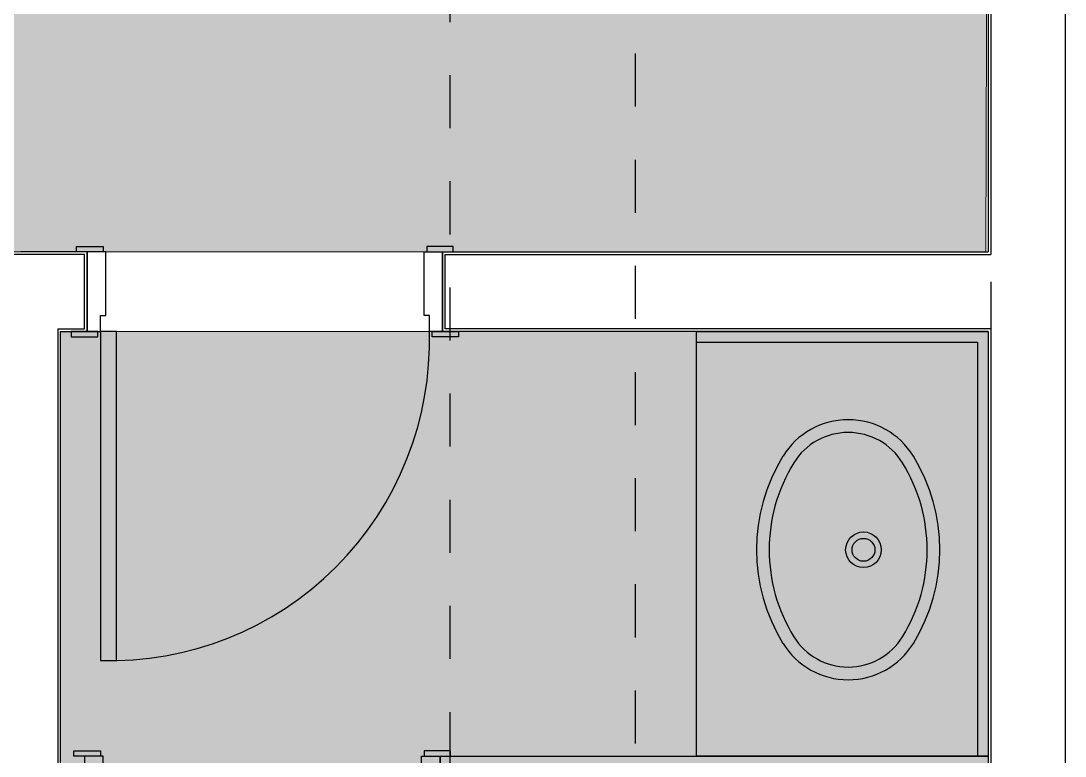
# Model space of a CAD drawing. Header units: metres. Extents: x -154 to 570, y -18 to 184.
# Drawn here: x -6.838 to -4.87, y 5.136 to 6.521 of the extents above; entities that cross this region are included whole.
import ezdxf
from ezdxf.xclip import XClip

# ---------------------------------------------------------------- set-up
doc = ezdxf.new("R2010")
doc.units = ezdxf.units.M
doc.header["$XCLIPFRAME"] = 0
for name, pattern in [('PUC TORRE B$0$DASHEDX2', [1.5, 1, -0.5]), ('PUC$0$DASHEDX2', [1.5, 1, -0.5]), ('PUC$0$HIDDEN2', [0.1875, 0.125, -0.0625])]:
    doc.linetypes.add(name, pattern=pattern)
for name, color, linetype in [('ARQ-AUX', 7, 'Continuous'), ('PUC TORRE B$0$1', 232, 'PUC TORRE B$0$DASHEDX2'), ('PUC$0$ARQ-ALV ACAB', 4, 'Continuous'), ('PUC$0$ARQ-ALV OSSO', 5, 'Continuous'), ('PUC$0$ARQ-CAX @ 1', 1, 'Continuous'), ('PUC$0$ARQ-DRYWALL', 7, 'Continuous'), ('PUC$0$ARQ-HID', 7, 'Continuous'), ('PUC$0$ARQ-PRJ', 7, 'PUC$0$DASHEDX2')]:
    doc.layers.add(name, color=color, linetype=linetype)
doc.layers.add('PUC$0$ARQ-FORRO', color=9, linetype='Continuous', lineweight=5)

# ---------------------------------------------------------------- blocks, each defined once
blk = doc.blocks.new('*U1677')
blk.add_lwpolyline([(0.4, -0.55), (-0.4, -0.55), (-0.4, 0), (0.4, 0)], close=True)
at = {"ltscale": 0.005}
for radius in [0.0336, 0.0216]:
    blk.add_circle((0.0113, -0.2351), radius, dxfattribs=at)
at = {"linetype": 'PUC$0$HIDDEN2', "ltscale": 100}
for centre, radius, start, end in [((0.0113, -0.4273), 0.3363, 58.3318, 121.6682), ((-0.0896, -0.2637), 0.1441, 121.6682, 180), ((0.1121, -0.2637), 0.1441, 0, 58.3318), ((-0.0896, -0.2641), 0.1441, 180, 238.3318), ((0.0113, -0.1006), 0.3363, 238.3318, 301.6682)]:
    blk.add_arc(centre, radius, start, end, dxfattribs=at)
at = {"ltscale": 0.005}
for centre, radius, start, end in [((0.0113, -0.4273), 0.3123, 58.3318, 121.6682), ((-0.0896, -0.2637), 0.1201, 121.6682, 180)]:
    blk.add_arc(centre, radius, start, end, dxfattribs=at)
at = {"linetype": 'Continuous'}
for centre, radius, start, end in [((0.1121, -0.2637), 0.1201, 0, 58.3318), ((0.1121, -0.2641), 0.1201, 301.6682, 0), ((0.0113, -0.1006), 0.3123, 238.3318, 301.6682)]:
    blk.add_arc(centre, radius, start, end, dxfattribs=at)
for centre, radius, start, end in [((-0.0896, -0.2641), 0.1201, 180, 238.3318), ((0.1121, -0.2641), 0.1441, 301.6682, 0)]:
    blk.add_arc(centre, radius, start, end)
blk = doc.blocks.new('*U1673')
for points in [[(-0.045, 0.01), (0.005, 0.01), (0.005, 0), (-0.045, 0)], [(0.665, 0.01), (0.615, 0.01), (0.615, 0), (0.665, 0)], [(-0.055, -0.16), (-0.005, -0.16), (-0.005, -0.15), (-0.055, -0.15)], [(0, -0.15), (0, -0.77), (0.03, -0.77), (0.03, -0.15)], [(0.675, -0.16), (0.625, -0.16), (0.625, -0.15), (0.675, -0.15)]]:
    blk.add_lwpolyline(points, close=True)
for points in [[(-0.04, -0.15), (0, -0.15), (0, -0.12), (0.01, -0.12), (0.01, 0), (-0.025, 0), (-0.025, -0.15)], [(0.66, -0.15), (0.62, -0.15), (0.62, -0.12), (0.61, -0.12), (0.61, 0), (0.645, 0), (0.645, -0.15)]]:
    blk.add_lwpolyline(points)
at = {"layer": 'PUC$0$ARQ-PRJ'}
blk.add_arc((0.0179, -0.1679), 0.6024, 268.2986, 1.7014, dxfattribs=at)
blk = doc.blocks.new('*U1674')
for points in [[(-0.045, -0.05), (0.005, -0.05), (0.005, -0.06), (-0.045, -0.06)], [(0.665, -0.05), (0.615, -0.05), (0.615, -0.06), (0.665, -0.06)], [(-0.055, -0.16), (-0.005, -0.16), (-0.005, -0.15), (-0.055, -0.15)], [(0, -0.15), (0, -0.77), (0.03, -0.77), (0.03, -0.15)], [(0.675, -0.16), (0.625, -0.16), (0.625, -0.15), (0.675, -0.15)]]:
    blk.add_lwpolyline(points, close=True)
for points in [[(-0.04, -0.15), (0, -0.15), (0, -0.12), (0.01, -0.12), (0.01, -0.06), (-0.025, -0.06), (-0.025, -0.15)], [(0.66, -0.15), (0.62, -0.15), (0.62, -0.12), (0.61, -0.12), (0.61, -0.06), (0.645, -0.06), (0.645, -0.15)]]:
    blk.add_lwpolyline(points)
at = {"layer": 'PUC$0$ARQ-PRJ'}
blk.add_arc((0.0179, -0.1679), 0.6024, 268.2986, 1.7014, dxfattribs=at)
blk = doc.blocks.new('PUC$0$forro area comum')
at = {"layer": 'PUC$0$ARQ-FORRO'}
h = blk.add_hatch(color=256, dxfattribs=at)
h.dxf.hatch_style = 1
h.paths.add_polyline_path([(-8.6575, 6.0862), (-8.6534, 8.4249), (-7.1734, 8.4249), (-7.1734, 7.5362), (-5.015, 7.5362), (-5.0192, 6.0862)])
h = blk.add_hatch(color=256, dxfattribs=at)
h.dxf.hatch_style = 1
h.paths.add_polyline_path([(-6.7634, 5.9362), (-5.015, 5.9362), (-5.015, 5.0462), (-5.1216, 5.0462), (-5.1216, 4.1049), (-6.7634, 4.1049)])
at = {"layer": 'PUC$0$ARQ-FORRO', "elevation": 0}
for points in [[(-8.6575, 6.0862), (-8.6534, 8.4249), (-7.1734, 8.4249), (-7.1734, 7.5362), (-5.015, 7.5362), (-5.0192, 6.0862)], [(-6.7634, 5.9362), (-5.015, 5.9362), (-5.015, 5.0462), (-5.1216, 5.0462), (-5.1216, 4.1049), (-6.7634, 4.1049)]]:
    blk.add_lwpolyline(points, close=True, dxfattribs=at)
blk = doc.blocks.new('PUC')
at = {"layer": 'PUC$0$ARQ-ALV ACAB'}
for p, q in [((-6.0434, 5.9362, 0), (-6.0434, 6.0862, 0)), ((-6.0434, 6.0862, 0), (-5.015, 6.0862, 0)), ((-5.015, 5.9362, 0), (-6.0434, 5.9362, 0))]:
    blk.add_line(p, q, dxfattribs=at)
at = {"layer": 'PUC$0$ARQ-ALV ACAB', "elevation": 0}
for points in [[(-5.015, 7.5362), (-5.015, 6.0862)], [(-5.015, 5.9362), (-5.015, 4.1049), (-6.7634, 4.1049), (-6.7634, 5.9362), (-6.7134, 5.9362), (-6.7134, 6.0862), (-6.8384, 6.0862)]]:
    blk.add_lwpolyline(points, dxfattribs=at)
at = {"layer": 'PUC$0$ARQ-ALV OSSO'}
for p, q in [((-6.0384, 5.9412, 0), (-6.0384, 6.0812, 0)), ((-6.0384, 6.0812, 0), (-5.01, 6.0812, 0)), ((-5.01, 5.9412, 0), (-6.0384, 5.9412, 0))]:
    blk.add_line(p, q, dxfattribs=at)
at = {"layer": 'PUC$0$ARQ-ALV OSSO', "elevation": 0}
for points in [[(-4.87, 8.4306), (-4.87, 4.9599)], [(-5.01, 7.5412), (-5.01, 6.0812)], [(-6.7684, 4.0999), (-6.7684, 5.9412), (-6.7184, 5.9412), (-6.7184, 6.0812), (-6.9584, 6.0812)], [(-5.01, 5.9412), (-5.01, 4.0999)]]:
    blk.add_lwpolyline(points, dxfattribs=at)
at = {"layer": 'PUC$0$ARQ-DRYWALL'}
blk.add_polyline3d([(-6.0483, 5.0462, 0), (-6.0483, 5.1362, 0), (-5.015, 5.1362, 0)], dxfattribs=at)
at = {"layer": 'PUC$0$ARQ-HID', "elevation": 0}
for points in [[(-5.565, 5.9362), (-5.015, 5.9362), (-5.015, 5.1362)], [(-5.565, 5.9162), (-5.035, 5.9162), (-5.035, 5.1362)]]:
    blk.add_lwpolyline(points, dxfattribs=at)
at = {"layer": 'PUC$0$ARQ-CAX @ 1'}
for name, p in [('*U1673', (-6.6884, 6.0862, 0)), ('*U1674', (-6.6933, 5.1963, 0))]:
    blk.add_blockref(name, p, dxfattribs=at)
at = {"layer": 'PUC$0$ARQ-FORRO'}
blk.add_blockref('PUC$0$forro area comum', (0, 0), dxfattribs=at)
at = {"layer": 'PUC$0$ARQ-HID', "extrusion": (4.32089e-06, 8.65313e-07, 1), "rotation": 269.9999999998287}
blk.add_blockref('*U1677', (-5.015, 5.5362, 0), dxfattribs=at)
blk = doc.blocks.new('PUC TORRE B$0$est-lo-07-6sb-r00')
at = {"layer": 'PUC TORRE B$0$1'}
for p, q in [((-567.98997, 475.98646), (-567.98997, 799.423959)), ((-602.98997, 781.923959), (-602.98997, 475.98646))]:
    blk.add_line(p, q, dxfattribs=at)
blk.add_lwpolyline([(-500.999721, 842.98646), (-500.999721, 491.986718)], dxfattribs=at)
blk = doc.blocks.new('PUC TORRE B')
at = {"linetype": 'Continuous', "xscale": 0.01, "yscale": 0.01, "zscale": 0.01}
blk.add_blockref('PUC TORRE B$0$est-lo-07-6sb-r00', (0, 0), dxfattribs=at)
blk.add_blockref('PUC', (0, 0))

msp = doc.modelspace()

# ---------------------------------------------------------------- block references
at = {"layer": 'ARQ-AUX'}
ref = msp.add_blockref('PUC TORRE B', (0, 0), dxfattribs=at)
XClip(ref).set_block_clipping_path([(-22.1257387469, -3.8879528525), (38.8233554118, 13.297728756)])

doc.saveas('drawing.dxf')
